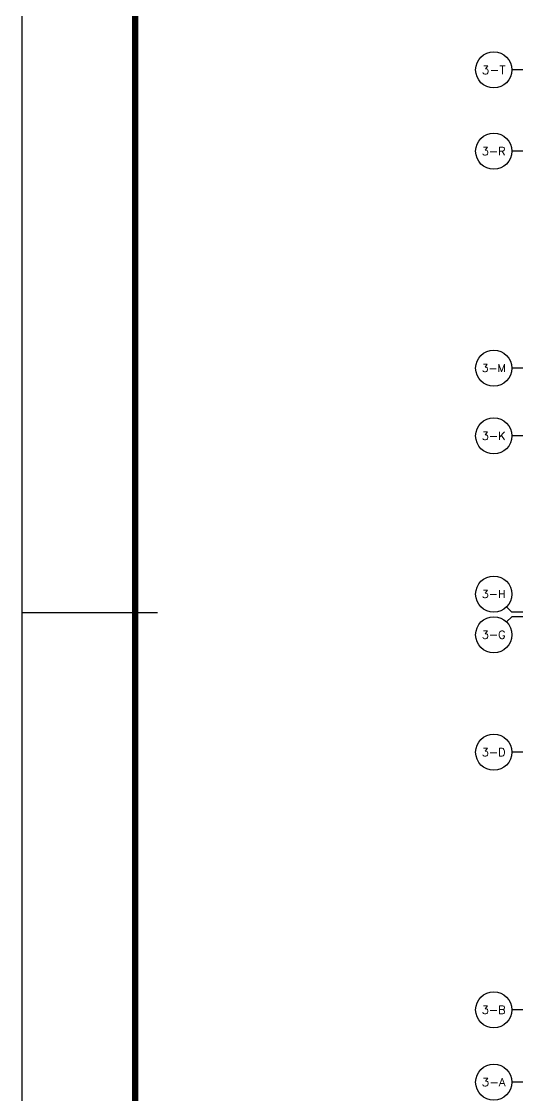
# Model space of a CAD drawing. Extents: x -59851 to 653804, y -249523 to 437614.
# Drawn here: x -59851 to -48861, y -52291 to -28523 of the extents above; entities that cross this region are included whole.
import ezdxf
from ezdxf.enums import TextEntityAlignment as Align

# ---------------------------------------------------------------- set-up
doc = ezdxf.new("R2010")
doc.units = 0
doc.header["$LTSCALE"] = 1000
doc.header["$MEASUREMENT"] = 0
for name, color, linetype in [('AXIS', 3, 'Continuous'), ('AXIS_TEXT', 7, 'Continuous'), ('LABEL_FIXBOX_PM', 7, 'Continuous'), ('LABEL_TXT_PM', 1, 'Continuous')]:
    doc.layers.add(name, color=color, linetype=linetype)
doc.styles.add('_TCH_AXIS', font='COMPLEX', dxfattribs={"bigfont": 'GBCBIG'})
doc.styles.add('COMPLEX', font='COMPLEX')
doc.styles.add('LABEL_TXT_PM', font='pm_njadri_romans1.shx', dxfattribs={"width": 0.7, "bigfont": 'pm_njadri_hztxt.shx'})

# ---------------------------------------------------------------- blocks, each defined once
blk = doc.blocks.new('PMSheet_A1_20150113_5-3892016032414355901')
at = {"layer": 'LABEL_FIXBOX_PM'}
blk.add_lwpolyline([(0, 594), (841, 594), (841, 0), (0, 0)], close=True, dxfattribs=at)
at = {"layer": 'LABEL_FIXBOX_PM', "const_width": 1.4}
blk.add_lwpolyline([(831, 584), (25, 584), (25, 10), (831, 10)], close=True, dxfattribs=at)
at = {"layer": 'LABEL_FIXBOX_PM', "const_width": 0.35}
blk.add_lwpolyline([(0, 297), (30, 297)], dxfattribs=at)
at = {"layer": 'LABEL_TXT_PM', "style": 'LABEL_TXT_PM'}
for tag, height, width, p in [('修改图应说明理由', 4.5, 0.7, (788.35, 468.8)), ('出图章签名', 4.5, 0.7, (759.46, 338.09)), ('建设单位_U01', 4.5, 0.7, (800.9, 212.14)), ('建设单位', 4.5, 0.7, (800.9, 210.2)), ('建设单位_D01', 4.5, 0.7, (800.9, 207.4)), ('项目名称_U01', 4.5, 0.7, (800.9, 200.42)), ('项目名称', 4.5, 0.7, (800.9, 198.19)), ('项目名称_D01', 4.5, 0.7, (800.9, 195.3)), ('设计编号', 4.5, 0.6, (780.76, 187.9)), ('分项号', 4.5, 0.6, (820.26, 188)), ('项目经理', 4.5, 0.7, (780.26, 172)), ('项目经理签名', 4.5, 0.7, (810.18, 172.26)), ('审定', 4.5, 0.7, (780.26, 163.9)), ('审定签名', 4.5, 0.7, (810.18, 164.16)), ('审核', 4.5, 0.7, (780.26, 156)), ('审核签名', 4.5, 0.7, (810.18, 156.26)), ('项目负责', 4.5, 0.7, (780.26, 148)), ('项目负责签名', 4.5, 0.7, (810.18, 148.26)), ('专业负责签名', 4.5, 0.7, (810.18, 140.26)), ('专业负责', 4.5, 0.7, (780.26, 140)), ('校对', 4.5, 0.7, (780.26, 131.9)), ('校对签名', 4.5, 0.7, (810.18, 132.16)), ('设计', 4.5, 0.7, (780.26, 124)), ('设计签名', 4.5, 0.7, (810.18, 124.26)), ('绘制', 4.5, 0.7, (780.26, 115.9)), ('绘制签名', 4.5, 0.7, (810.18, 116.16)), ('方案_01', 4.5, 0.7, (780.26, 95.9)), ('方案_01签名', 4.5, 0.7, (810.18, 96.16)), ('方案_02', 4.5, 0.7, (780.26, 87.9)), ('方案_02签名', 4.5, 0.7, (810.18, 88.16)), ('方案_03', 4.5, 0.7, (780.29, 79.9)), ('方案_03签名', 4.5, 0.7, (810.2, 80.16)), ('方案_04', 4.5, 0.7, (780.26, 71.9)), ('方案_04签名', 4.5, 0.7, (810.18, 72.16)), ('图名_U02', 4.5, 0.7, (790.5, 60.2)), ('图名_U01', 4.5, 0.7, (790.5, 54.2)), ('图名', 4.5, 0.7, (790.5, 47.96)), ('图名_D01', 4.5, 0.7, (790.5, 42.4)), ('图名_D02', 4.5, 0.7, (790.5, 37)), ('图号', 3.5, 0.7, (760.97, 20.95)), ('图档号', 3.5, 0.7, (781.1, 20.95)), ('日期', 3.5, 0.7, (801.07, 20.95)), ('版本号', 3.5, 0.7, (820.27, 20.95))]:
    blk.add_attdef(tag, text='', height=height, dxfattribs=dict(at, width=width)).set_placement(p, align=Align.CENTER)
blk = doc.blocks.new('_AXISO')
blk.add_circle((0, 0), 0.5)
at = {"layer": 'AXIS_TEXT', "style": 'COMPLEX', "width": 1.041667}
blk.add_attdef('A', text='', height=0.56, dxfattribs=at).set_placement((-0.25, -0.28), (0.25, -0.28), align=Align.FIT)

msp = doc.modelspace()

# ---------------------------------------------------------------- linework, layer by layer
at = {"layer": 'AXIS'}
for p, q in [((-44988.6, -29594.3), (-48988.6, -29594.3)), ((-44988.6, -31394.3), (-48988.6, -31394.3)), ((-44988.6, -36194.3), (-48988.6, -36194.3)), ((-44988.6, -37694.3), (-48988.6, -37694.3)), ((-49105.7, -41477.1), (-48988.6, -41594.3)), ((-49105.7, -41811.4), (-48988.6, -41694.3)), ((-44988.6, -41594.3), (-48988.6, -41594.3)), ((-44988.6, -41694.3), (-48988.6, -41694.3)), ((-44988.6, -44694.3), (-48988.6, -44694.3)), ((-44988.6, -50394.3), (-48988.6, -50394.3)), ((-44988.6, -51994.3), (-48988.6, -51994.3))]:
    msp.add_line(p, q, dxfattribs=at)

# ---------------------------------------------------------------- block references
at = {"xscale": 100, "yscale": 100, "zscale": 100}
msp.add_blockref('PMSheet_A1_20150113_5-3892016032414355901', (-59833.4, -71305.4), dxfattribs=at)
at = {"layer": 'AXIS'}
ref = msp.add_blockref('_AXISO', (-49388.6, -29594.3), dxfattribs=dict(at, xscale=800, yscale=800, zscale=800))
ref.add_attrib('A', '3-T', dxfattribs={"layer": 'AXIS_TEXT', "height": 185, "style": '_TCH_AXIS'}).set_placement((-49652.9, -29686.8), (-49124.3, -29686.8), align=Align.FIT)
ref = msp.add_blockref('_AXISO', (-49388.6, -31394.3), dxfattribs=dict(at, xscale=800, yscale=800, zscale=800))
ref.add_attrib('A', '3-R', dxfattribs={"layer": 'AXIS_TEXT', "height": 177.09, "style": '_TCH_AXIS'}).set_placement((-49654.2, -31482.8), (-49122.9, -31482.8), align=Align.FIT)
ref = msp.add_blockref('_AXISO', (-49388.6, -36194.3), dxfattribs=dict(at, xscale=800, yscale=800, zscale=800))
ref.add_attrib('A', '3-M', dxfattribs={"layer": 'AXIS_TEXT', "height": 169.79, "style": '_TCH_AXIS'}).set_placement((-49655.4, -36279.2), (-49121.8, -36279.2), align=Align.FIT)
ref = msp.add_blockref('_AXISO', (-49388.6, -37694.3), dxfattribs=dict(at, xscale=800, yscale=800, zscale=800))
ref.add_attrib('A', '3-K', dxfattribs={"layer": 'AXIS_TEXT', "height": 174.59, "style": '_TCH_AXIS'}).set_placement((-49654.6, -37781.6), (-49122.5, -37781.6), align=Align.FIT)
ref = msp.add_blockref('_AXISO', (-49388.6, -41194.3), dxfattribs=dict(at, xscale=800, yscale=800, zscale=800))
ref.add_attrib('A', '3-H', dxfattribs={"layer": 'AXIS_TEXT', "height": 172.16, "style": '_TCH_AXIS'}).set_placement((-49655, -41280.3), (-49122.1, -41280.3), align=Align.FIT)
ref = msp.add_blockref('_AXISO', (-49388.6, -42094.3), dxfattribs=dict(at, xscale=800, yscale=800, zscale=800))
ref.add_attrib('A', '3-G', dxfattribs={"layer": 'AXIS_TEXT', "height": 177.09, "style": '_TCH_AXIS'}).set_placement((-49654.2, -42182.8), (-49122.9, -42182.8), align=Align.FIT)
ref = msp.add_blockref('_AXISO', (-49388.6, -44694.3), dxfattribs=dict(at, xscale=800, yscale=800, zscale=800))
ref.add_attrib('A', '3-D', dxfattribs={"layer": 'AXIS_TEXT', "height": 179.65, "style": '_TCH_AXIS'}).set_placement((-49653.8, -44784.1), (-49123.4, -44784.1), align=Align.FIT)
ref = msp.add_blockref('_AXISO', (-49388.6, -50394.3), dxfattribs=dict(at, xscale=800, yscale=800, zscale=800))
ref.add_attrib('A', '3-B', dxfattribs={"layer": 'AXIS_TEXT', "height": 179.65, "style": '_TCH_AXIS'}).set_placement((-49653.8, -50484.1), (-49123.4, -50484.1), align=Align.FIT)
ref = msp.add_blockref('_AXISO', (-49388.6, -51994.3), dxfattribs=dict(at, xscale=800, yscale=800, zscale=800))
ref.add_attrib('A', '3-A', dxfattribs={"layer": 'AXIS_TEXT', "height": 177.09, "style": '_TCH_AXIS'}).set_placement((-49654.2, -52082.8), (-49122.9, -52082.8), align=Align.FIT)

doc.saveas('drawing.dxf')
